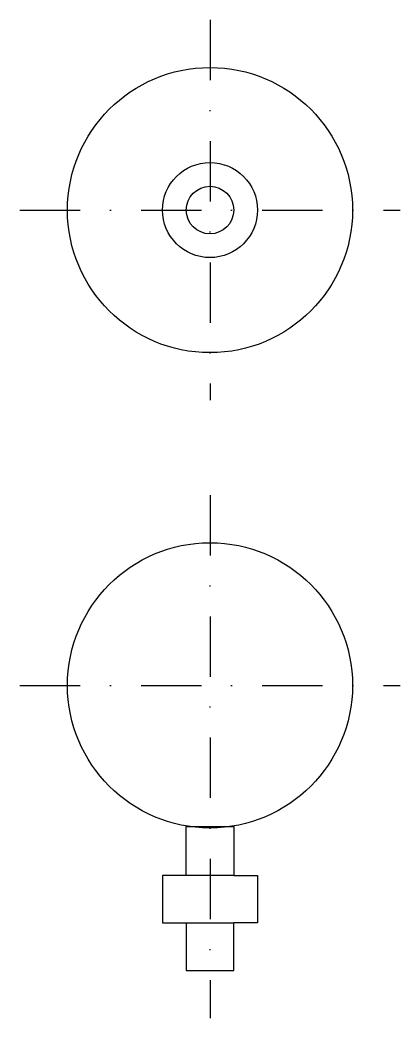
# Model space of a CAD drawing. Header units: millimetres. Extents: x -90 to -10, y -20 to 190.
import ezdxf

# ---------------------------------------------------------------- set-up
doc = ezdxf.new("R2010")
doc.units = ezdxf.units.MM
doc.linetypes.add('DASHDOT', pattern=[25.4, 12.7, -6.35, 0, -6.35])
doc.layers.get('0').update_dxf_attribs({"linetype": 'CONTINUOUS', "lineweight": 25, "true_color": 0x000000})

msp = doc.modelspace()

# ---------------------------------------------------------------- linework, layer by layer
at = {"color": 1, "linetype": 'DASHDOT', "true_color": 0xff0000}
for p, q in [((-50, 190), (-50, 110)), ((-90, 150), (-10, 150)), ((-50, 90), (-50, -20)), ((-90, 50), (-10, 50))]:
    msp.add_line(p, q, dxfattribs=at)
for p, q in [((-55, 20.3), (-45, 20.3)), ((-55, 10), (-55, 20.3)), ((-45, 20.3), (-45, 10)), ((-55, 10), (-60, 10)), ((-60, 10), (-60, 0)), ((-45, 10), (-55, 10)), ((-45, 10), (-40, 10)), ((-40, 10), (-40, 0)), ((-60, 0), (-55, 0)), ((-55, 0), (-45, 0)), ((-55, 0), (-55, -10)), ((-45, -10), (-45, 0)), ((-40, 0), (-45, 0)), ((-55, -10), (-45, -10))]:
    msp.add_line(p, q)
for centre, radius in [((-50, 150), 30), ((-50, 150), 10), ((-50, 150), 5), ((-50, 50), 30)]:
    msp.add_circle(centre, radius)

doc.saveas('drawing.dxf')
